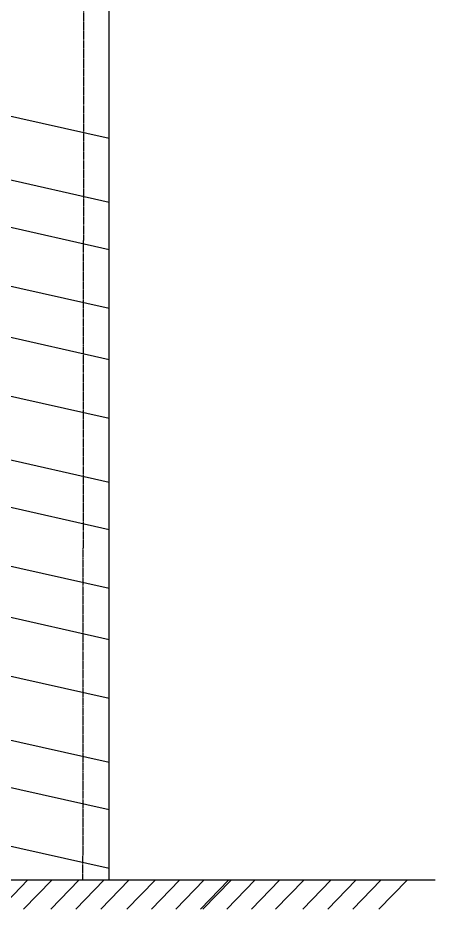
# Model space of a CAD drawing. Header units: millimetres. Extents: x -5096 to 255006, y -2833 to 77941.
# Drawn here: x 215406 to 219017, y 33315 to 41028 of the extents above; entities that cross this region are included whole.
import ezdxf

# ---------------------------------------------------------------- set-up
doc = ezdxf.new("R2010")
doc.units = ezdxf.units.MM
doc.linetypes.add('DASH', pattern=[0.35, 0.25, -0.1])

# ---------------------------------------------------------------- blocks, each defined once
blk = doc.blocks.new('A$C502410BE')
at = {"linetype": 'DASH'}
blk.add_line((16966.7, 12712), (16958.4, 5051.5), dxfattribs=at)
for p, q in [((17187.6, 5051.5), (17187.6, 12712)), ((13107.1, 12388), (17187.6, 11471.7)), ((13107.1, 11834.8), (17187.6, 10918.5)), ((13107.1, 11425.4), (17187.6, 10509.1)), ((13107.1, 10916.5), (17187.6, 10000.1)), ((13107.1, 10473.9), (17187.6, 9557.6)), ((13107.1, 9964.9), (17187.6, 9048.6)), ((13107.1, 9411.7), (17187.6, 8495.4)), ((13107.1, 9002.3), (17187.6, 8086)), ((13107.1, 8493.4), (17187.6, 7577)), ((13107.1, 8050.8), (17187.6, 7134.5)), ((13107.1, 7541.8), (17187.6, 6625.5)), ((13107.1, 6988.6), (17187.6, 6072.3)), ((13107.1, 6579.2), (17187.6, 5662.9)), ((13107.1, 6070.3), (17187.6, 5153.9)), ((20008.7, 5051.5), (10620.3, 5051.5)), ((16481.2, 5051.5), (16238, 4799.9)), ((16690.8, 5051.5), (16447.6, 4799.9)), ((16925.9, 5051.5), (16682.7, 4799.9)), ((17143.1, 5051.5), (16899.8, 4799.9)), ((17357.9, 5051.5), (17114.7, 4799.9)), ((17585.4, 5051.5), (17342.1, 4799.9)), ((17797.5, 5051.5), (17554.3, 4799.9)), ((18007.1, 5051.5), (17763.9, 4799.9)), ((18221.9, 5051.5), (17978.7, 4799.9)), ((18242.2, 5051.5), (17999, 4799.9)), ((18449.4, 5051.5), (18206.1, 4799.9)), ((18661.5, 5051.5), (18418.3, 4799.9)), ((18871.1, 5051.5), (18627.9, 4799.9)), ((19106.2, 5051.5), (18863, 4799.9)), ((19323.4, 5051.5), (19080.1, 4799.9)), ((19538.2, 5051.5), (19295, 4799.9)), ((19765.7, 5051.5), (19522.4, 4799.9))]:
    blk.add_line(p, q)

msp = doc.modelspace()

# ---------------------------------------------------------------- block references
msp.add_blockref('A$C502410BE', (199008.6, 28515))

doc.saveas('drawing.dxf')
